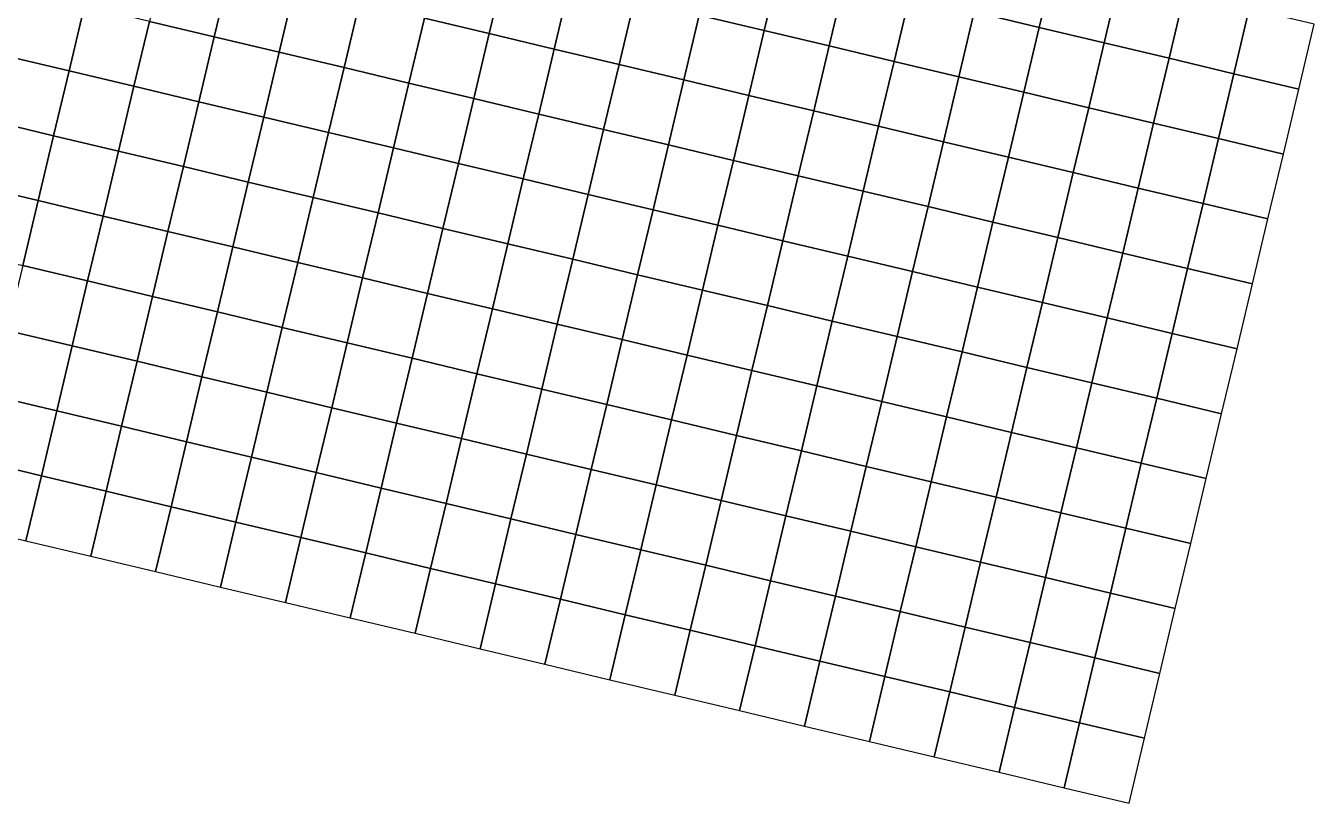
# Model space of a CAD drawing. Header units: metres. Extents: x 0.3 to 9.7, y -5.33 to 3.34.
# Drawn here: x 6.428 to 8.36, y -5.326 to -4.161 of the extents above; entities that cross this region are included whole.
import ezdxf

# ---------------------------------------------------------------- set-up
doc = ezdxf.new("R2010")
doc.units = ezdxf.units.M

msp = doc.modelspace()

# ---------------------------------------------------------------- linework, layer by layer
at = {"layer": 'C2_v2'}
for points in [[(7.0487, -4.0521, -2.9721), (7.0256, -4.1494, -2.9627), (7.1228, -4.1725, -3.006), (7.146, -4.0752, -3.0173)], [(7.461, -4.0474, -3.1609), (7.4378, -4.1447, -3.1714), (7.5351, -4.1678, -3.2161), (7.5583, -4.0705, -3.2017)], [(7.8733, -4.0427, -3.2371), (7.8501, -4.14, -3.271), (7.9474, -4.1631, -3.2975), (7.9706, -4.0658, -3.2642)], [(6.6364, -4.0568, -2.8697), (6.6133, -4.1541, -2.8836), (6.7106, -4.1772, -2.8842), (6.7337, -4.0799, -2.8752)], [(7.146, -4.0752, -3.0173), (7.1228, -4.1725, -3.006), (7.2201, -4.1957, -3.0661), (7.2433, -4.0984, -3.0778)], [(7.5583, -4.0705, -3.2017), (7.5351, -4.1678, -3.2161), (7.6324, -4.191, -3.2457), (7.6556, -4.0937, -3.2307)], [(7.9706, -4.0658, -3.2642), (7.9474, -4.1631, -3.2975), (8.0447, -4.1863, -3.3385), (8.0678, -4.089, -3.3147)], [(6.7337, -4.0799, -2.8752), (6.7106, -4.1772, -2.8842), (6.8078, -4.2004, -2.8924), (6.831, -4.1031, -2.8897)], [(7.6556, -4.0937, -3.2307), (7.6324, -4.191, -3.2457), (7.7297, -4.2141, -3.2619), (7.7528, -4.1168, -3.2456)], [(8.0678, -4.089, -3.3147), (8.0447, -4.1863, -3.3385), (8.142, -4.2094, -3.3839), (8.1651, -4.1121, -3.3577)], [(6.4187, -4.1078, -2.9224), (6.3956, -4.2051, -2.927), (6.4928, -4.2282, -2.8948), (6.516, -4.1309, -2.8948)], [(6.831, -4.1031, -2.8897), (6.8078, -4.2004, -2.8924), (6.9051, -4.2235, -2.9115), (6.9283, -4.1262, -2.9159)], [(7.2433, -4.0984, -3.0778), (7.2201, -4.1957, -3.0661), (7.3174, -4.2188, -3.1155), (7.3406, -4.1215, -3.1279)], [(8.1651, -4.1121, -3.3577), (8.142, -4.2094, -3.3839), (8.2393, -4.2326, -3.4191), (8.2624, -4.1353, -3.3898)], [(6.516, -4.1309, -2.8948), (6.4928, -4.2282, -2.8948), (6.5901, -4.2514, -2.8789), (6.6133, -4.1541, -2.8836)], [(6.9283, -4.1262, -2.9159), (6.9051, -4.2235, -2.9115), (7.0024, -4.2467, -2.9572), (7.0256, -4.1494, -2.9627)], [(7.3406, -4.1215, -3.1279), (7.3174, -4.2188, -3.1155), (7.4147, -4.242, -3.1599), (7.4378, -4.1447, -3.1714)], [(7.7528, -4.1168, -3.2456), (7.7297, -4.2141, -3.2619), (7.827, -4.2373, -3.2851), (7.8501, -4.14, -3.271)], [(7.0256, -4.1494, -2.9627), (7.0024, -4.2467, -2.9572), (7.0997, -4.2698, -2.9914), (7.1228, -4.1725, -3.006)], [(7.4378, -4.1447, -3.1714), (7.4147, -4.242, -3.1599), (7.512, -4.2651, -3.2089), (7.5351, -4.1678, -3.2161)], [(7.8501, -4.14, -3.271), (7.827, -4.2373, -3.2851), (7.9243, -4.2604, -3.3108), (7.9474, -4.1631, -3.2975)], [(8.2624, -4.1353, -3.3898), (8.2393, -4.2326, -3.4191), (8.3366, -4.2557, -3.454), (8.3597, -4.1584, -3.422)], [(6.6133, -4.1541, -2.8836), (6.5901, -4.2514, -2.8789), (6.6874, -4.2745, -2.876), (6.7106, -4.1772, -2.8842)], [(7.1228, -4.1725, -3.006), (7.0997, -4.2698, -2.9914), (7.197, -4.293, -3.0422), (7.2201, -4.1957, -3.0661)], [(7.5351, -4.1678, -3.2161), (7.512, -4.2651, -3.2089), (7.6093, -4.2883, -3.2377), (7.6324, -4.191, -3.2457)], [(7.9474, -4.1631, -3.2975), (7.9243, -4.2604, -3.3108), (8.0216, -4.2836, -3.3507), (8.0447, -4.1863, -3.3385)], [(6.7106, -4.1772, -2.8842), (6.6874, -4.2745, -2.876), (6.7847, -4.2977, -2.8807), (6.8078, -4.2004, -2.8924)], [(7.6324, -4.191, -3.2457), (7.6093, -4.2883, -3.2377), (7.7066, -4.3114, -3.2486), (7.7297, -4.2141, -3.2619)], [(8.0447, -4.1863, -3.3385), (8.0216, -4.2836, -3.3507), (8.1188, -4.3067, -3.3997), (8.142, -4.2094, -3.3839)], [(6.3956, -4.2051, -2.927), (6.3724, -4.3024, -2.9241), (6.4697, -4.3255, -2.888), (6.4928, -4.2282, -2.8948)], [(6.8078, -4.2004, -2.8924), (6.7847, -4.2977, -2.8807), (6.882, -4.3208, -2.8968), (6.9051, -4.2235, -2.9115)], [(7.2201, -4.1957, -3.0661), (7.197, -4.293, -3.0422), (7.2943, -4.3161, -3.0849), (7.3174, -4.2188, -3.1155)], [(8.142, -4.2094, -3.3839), (8.1188, -4.3067, -3.3997), (8.2161, -4.3298, -3.4345), (8.2393, -4.2326, -3.4191)], [(6.4928, -4.2282, -2.8948), (6.4697, -4.3255, -2.888), (6.567, -4.3486, -2.8667), (6.5901, -4.2514, -2.8789)], [(6.9051, -4.2235, -2.9115), (6.882, -4.3208, -2.8968), (6.9793, -4.3439, -2.9429), (7.0024, -4.2467, -2.9572)], [(7.3174, -4.2188, -3.1155), (7.2943, -4.3161, -3.0849), (7.3916, -4.3392, -3.1247), (7.4147, -4.242, -3.1599)], [(7.7297, -4.2141, -3.2619), (7.7066, -4.3114, -3.2486), (7.8038, -4.3345, -3.2703), (7.827, -4.2373, -3.2851)], [(7.0024, -4.2467, -2.9572), (6.9793, -4.3439, -2.9429), (7.0766, -4.3671, -2.9751), (7.0997, -4.2698, -2.9914)], [(7.4147, -4.242, -3.1599), (7.3916, -4.3392, -3.1247), (7.4888, -4.3624, -3.1794), (7.512, -4.2651, -3.2089)], [(7.827, -4.2373, -3.2851), (7.8038, -4.3345, -3.2703), (7.9011, -4.3577, -3.2934), (7.9243, -4.2604, -3.3108)], [(8.2393, -4.2326, -3.4191), (8.2161, -4.3298, -3.4345), (8.3134, -4.353, -3.4701), (8.3366, -4.2557, -3.454)], [(6.5901, -4.2514, -2.8789), (6.567, -4.3486, -2.8667), (6.6643, -4.3718, -2.8598), (6.6874, -4.2745, -2.876)], [(7.512, -4.2651, -3.2089), (7.4888, -4.3624, -3.1794), (7.5861, -4.3855, -3.2057), (7.6093, -4.2883, -3.2377)], [(7.9243, -4.2604, -3.3108), (7.9011, -4.3577, -3.2934), (7.9984, -4.3808, -3.3371), (8.0216, -4.2836, -3.3507)], [(6.6874, -4.2745, -2.876), (6.6643, -4.3718, -2.8598), (6.7616, -4.3949, -2.8638), (6.7847, -4.2977, -2.8807)], [(7.0997, -4.2698, -2.9914), (7.0766, -4.3671, -2.9751), (7.1738, -4.3902, -3.0252), (7.197, -4.293, -3.0422)], [(7.6093, -4.2883, -3.2377), (7.5861, -4.3855, -3.2057), (7.6834, -4.4087, -3.2074), (7.7066, -4.3114, -3.2486)], [(8.0216, -4.2836, -3.3507), (7.9984, -4.3808, -3.3371), (8.0957, -4.404, -3.3928), (8.1188, -4.3067, -3.3997)], [(6.3724, -4.3024, -2.9241), (6.3493, -4.3996, -2.9249), (6.4466, -4.4228, -2.8886), (6.4697, -4.3255, -2.888)], [(6.7847, -4.2977, -2.8807), (6.7616, -4.3949, -2.8638), (6.8588, -4.4181, -2.881), (6.882, -4.3208, -2.8968)], [(7.197, -4.293, -3.0422), (7.1738, -4.3902, -3.0252), (7.2711, -4.4134, -3.0675), (7.2943, -4.3161, -3.0849)], [(8.1188, -4.3067, -3.3997), (8.0957, -4.404, -3.3928), (8.193, -4.4271, -3.4244), (8.2161, -4.3298, -3.4345)], [(6.4697, -4.3255, -2.888), (6.4466, -4.4228, -2.8886), (6.5438, -4.4459, -2.8655), (6.567, -4.3486, -2.8667)], [(6.882, -4.3208, -2.8968), (6.8588, -4.4181, -2.881), (6.9561, -4.4412, -2.9276), (6.9793, -4.3439, -2.9429)], [(7.2943, -4.3161, -3.0849), (7.2711, -4.4134, -3.0675), (7.3684, -4.4365, -3.109), (7.3916, -4.3392, -3.1247)], [(7.7066, -4.3114, -3.2486), (7.6834, -4.4087, -3.2074), (7.7807, -4.4318, -3.2267), (7.8038, -4.3345, -3.2703)], [(6.9793, -4.3439, -2.9429), (6.9561, -4.4412, -2.9276), (7.0534, -4.4644, -2.9628), (7.0766, -4.3671, -2.9751)], [(7.3916, -4.3392, -3.1247), (7.3684, -4.4365, -3.109), (7.4657, -4.4597, -3.1687), (7.4888, -4.3624, -3.1794)], [(7.8038, -4.3345, -3.2703), (7.7807, -4.4318, -3.2267), (7.878, -4.455, -3.2455), (7.9011, -4.3577, -3.2934)], [(8.2161, -4.3298, -3.4345), (8.193, -4.4271, -3.4244), (8.2903, -4.4503, -3.4672), (8.3134, -4.353, -3.4701)], [(6.567, -4.3486, -2.8667), (6.5438, -4.4459, -2.8655), (6.6411, -4.4691, -2.8566), (6.6643, -4.3718, -2.8598)], [(7.4888, -4.3624, -3.1794), (7.4657, -4.4597, -3.1687), (7.563, -4.4828, -3.194), (7.5861, -4.3855, -3.2057)], [(7.9011, -4.3577, -3.2934), (7.878, -4.455, -3.2455), (7.9753, -4.4781, -3.2975), (7.9984, -4.3808, -3.3371)], [(6.6643, -4.3718, -2.8598), (6.6411, -4.4691, -2.8566), (6.7384, -4.4922, -2.8592), (6.7616, -4.3949, -2.8638)], [(7.0766, -4.3671, -2.9751), (7.0534, -4.4644, -2.9628), (7.1507, -4.4875, -3.0128), (7.1738, -4.3902, -3.0252)], [(7.9984, -4.3808, -3.3371), (7.9753, -4.4781, -3.2975), (8.0725, -4.5013, -3.3607), (8.0957, -4.404, -3.3928)], [(6.3493, -4.3996, -2.9249), (6.3261, -4.4969, -2.9273), (6.4234, -4.5201, -2.8963), (6.4466, -4.4228, -2.8886)], [(6.7616, -4.3949, -2.8638), (6.7384, -4.4922, -2.8592), (6.8357, -4.5154, -2.8746), (6.8588, -4.4181, -2.881)], [(7.1738, -4.3902, -3.0252), (7.1507, -4.4875, -3.0128), (7.248, -4.5107, -3.0576), (7.2711, -4.4134, -3.0675)], [(7.5861, -4.3855, -3.2057), (7.563, -4.4828, -3.194), (7.6603, -4.506, -3.1892), (7.6834, -4.4087, -3.2074)], [(8.0957, -4.404, -3.3928), (8.0725, -4.5013, -3.3607), (8.1698, -4.5244, -3.3934), (8.193, -4.4271, -3.4244)], [(6.4466, -4.4228, -2.8886), (6.4234, -4.5201, -2.8963), (6.5207, -4.5432, -2.8748), (6.5438, -4.4459, -2.8655)], [(6.8588, -4.4181, -2.881), (6.8357, -4.5154, -2.8746), (6.933, -4.5385, -2.9191), (6.9561, -4.4412, -2.9276)], [(7.2711, -4.4134, -3.0675), (7.248, -4.5107, -3.0576), (7.3453, -4.5338, -3.1024), (7.3684, -4.4365, -3.109)], [(7.6834, -4.4087, -3.2074), (7.6603, -4.506, -3.1892), (7.7575, -4.5291, -3.2056), (7.7807, -4.4318, -3.2267)], [(6.9561, -4.4412, -2.9276), (6.933, -4.5385, -2.9191), (7.0303, -4.5617, -2.9545), (7.0534, -4.4644, -2.9628)], [(7.3684, -4.4365, -3.109), (7.3453, -4.5338, -3.1024), (7.4425, -4.557, -3.1646), (7.4657, -4.4597, -3.1687)], [(7.7807, -4.4318, -3.2267), (7.7575, -4.5291, -3.2056), (7.8548, -4.5523, -3.2249), (7.878, -4.455, -3.2455)], [(8.193, -4.4271, -3.4244), (8.1698, -4.5244, -3.3934), (8.2671, -4.5476, -3.4466), (8.2903, -4.4503, -3.4672)], [(6.5438, -4.4459, -2.8655), (6.5207, -4.5432, -2.8748), (6.618, -4.5664, -2.8661), (6.6411, -4.4691, -2.8566)], [(7.4657, -4.4597, -3.1687), (7.4425, -4.557, -3.1646), (7.5398, -4.5801, -3.188), (7.563, -4.4828, -3.194)], [(7.878, -4.455, -3.2455), (7.8548, -4.5523, -3.2249), (7.9521, -4.5754, -3.2806), (7.9753, -4.4781, -3.2975)], [(6.6411, -4.4691, -2.8566), (6.618, -4.5664, -2.8661), (6.7153, -4.5895, -2.8679), (6.7384, -4.4922, -2.8592)], [(7.0534, -4.4644, -2.9628), (7.0303, -4.5617, -2.9545), (7.1276, -4.5848, -3.0009), (7.1507, -4.4875, -3.0128)], [(7.9753, -4.4781, -3.2975), (7.9521, -4.5754, -3.2806), (8.0494, -4.5985, -3.344), (8.0725, -4.5013, -3.3607)], [(6.7384, -4.4922, -2.8592), (6.7153, -4.5895, -2.8679), (6.8126, -4.6127, -2.8794), (6.8357, -4.5154, -2.8746)], [(7.1507, -4.4875, -3.0128), (7.1276, -4.5848, -3.0009), (7.2248, -4.608, -3.0434), (7.248, -4.5107, -3.0576)], [(7.563, -4.4828, -3.194), (7.5398, -4.5801, -3.188), (7.6371, -4.6033, -3.1787), (7.6603, -4.506, -3.1892)], [(6.4234, -4.5201, -2.8963), (6.4003, -4.6174, -2.9049), (6.4976, -4.6405, -2.8893), (6.5207, -4.5432, -2.8748)], [(6.8357, -4.5154, -2.8746), (6.8126, -4.6127, -2.8794), (6.9098, -4.6358, -2.9199), (6.933, -4.5385, -2.9191)], [(7.248, -4.5107, -3.0576), (7.2248, -4.608, -3.0434), (7.3221, -4.6311, -3.0878), (7.3453, -4.5338, -3.1024)], [(7.6603, -4.506, -3.1892), (7.6371, -4.6033, -3.1787), (7.7344, -4.6264, -3.1911), (7.7575, -4.5291, -3.2056)], [(8.0725, -4.5013, -3.3607), (8.0494, -4.5985, -3.344), (8.1467, -4.6217, -3.3763), (8.1698, -4.5244, -3.3934)], [(6.933, -4.5385, -2.9191), (6.9098, -4.6358, -2.9199), (7.0071, -4.6589, -2.951), (7.0303, -4.5617, -2.9545)], [(7.3453, -4.5338, -3.1024), (7.3221, -4.6311, -3.0878), (7.4194, -4.6542, -3.1489), (7.4425, -4.557, -3.1646)], [(7.7575, -4.5291, -3.2056), (7.7344, -4.6264, -3.1911), (7.8317, -4.6495, -3.2126), (7.8548, -4.5523, -3.2249)], [(8.1698, -4.5244, -3.3934), (8.1467, -4.6217, -3.3763), (8.244, -4.6448, -3.4353), (8.2671, -4.5476, -3.4466)], [(6.5207, -4.5432, -2.8748), (6.4976, -4.6405, -2.8893), (6.5948, -4.6636, -2.8839), (6.618, -4.5664, -2.8661)], [(7.4425, -4.557, -3.1646), (7.4194, -4.6542, -3.1489), (7.5167, -4.6774, -3.1703), (7.5398, -4.5801, -3.188)], [(7.8548, -4.5523, -3.2249), (7.8317, -4.6495, -3.2126), (7.929, -4.6727, -3.2692), (7.9521, -4.5754, -3.2806)], [(6.618, -4.5664, -2.8661), (6.5948, -4.6636, -2.8839), (6.6921, -4.6868, -2.886), (6.7153, -4.5895, -2.8679)], [(7.0303, -4.5617, -2.9545), (7.0071, -4.6589, -2.951), (7.1044, -4.6821, -2.9892), (7.1276, -4.5848, -3.0009)], [(7.9521, -4.5754, -3.2806), (7.929, -4.6727, -3.2692), (8.0263, -4.6958, -3.3302), (8.0494, -4.5985, -3.344)], [(6.7153, -4.5895, -2.8679), (6.6921, -4.6868, -2.886), (6.7894, -4.7099, -2.8943), (6.8126, -4.6127, -2.8794)], [(7.1276, -4.5848, -3.0009), (7.1044, -4.6821, -2.9892), (7.2017, -4.7052, -3.0262), (7.2248, -4.608, -3.0434)], [(7.5398, -4.5801, -3.188), (7.5167, -4.6774, -3.1703), (7.614, -4.7005, -3.1562), (7.6371, -4.6033, -3.1787)], [(6.8126, -4.6127, -2.8794), (6.7894, -4.7099, -2.8943), (6.8867, -4.7331, -2.9295), (6.9098, -4.6358, -2.9199)], [(7.2248, -4.608, -3.0434), (7.2017, -4.7052, -3.0262), (7.299, -4.7284, -3.0657), (7.3221, -4.6311, -3.0878)], [(7.6371, -4.6033, -3.1787), (7.614, -4.7005, -3.1562), (7.7113, -4.7237, -3.1637), (7.7344, -4.6264, -3.1911)], [(8.0494, -4.5985, -3.344), (8.0263, -4.6958, -3.3302), (8.1235, -4.719, -3.3597), (8.1467, -4.6217, -3.3763)], [(6.4003, -4.6174, -2.9049), (6.3771, -4.7146, -2.906), (6.4744, -4.7378, -2.8962), (6.4976, -4.6405, -2.8893)], [(6.9098, -4.6358, -2.9199), (6.8867, -4.7331, -2.9295), (6.984, -4.7562, -2.9535), (7.0071, -4.6589, -2.951)], [(7.3221, -4.6311, -3.0878), (7.299, -4.7284, -3.0657), (7.3963, -4.7515, -3.1197), (7.4194, -4.6542, -3.1489)], [(7.7344, -4.6264, -3.1911), (7.7113, -4.7237, -3.1637), (7.8085, -4.7468, -3.1859), (7.8317, -4.6495, -3.2126)], [(8.1467, -4.6217, -3.3763), (8.1235, -4.719, -3.3597), (8.2208, -4.7421, -3.419), (8.244, -4.6448, -3.4353)], [(6.4976, -4.6405, -2.8893), (6.4744, -4.7378, -2.8962), (6.5717, -4.7609, -2.8949), (6.5948, -4.6636, -2.8839)], [(7.4194, -4.6542, -3.1489), (7.3963, -4.7515, -3.1197), (7.4935, -4.7747, -3.137), (7.5167, -4.6774, -3.1703)], [(7.8317, -4.6495, -3.2126), (7.8085, -4.7468, -3.1859), (7.9058, -4.77, -3.2437), (7.929, -4.6727, -3.2692)], [(6.5948, -4.6636, -2.8839), (6.5717, -4.7609, -2.8949), (6.669, -4.7841, -2.8996), (6.6921, -4.6868, -2.886)], [(7.0071, -4.6589, -2.951), (6.984, -4.7562, -2.9535), (7.0813, -4.7794, -2.9822), (7.1044, -4.6821, -2.9892)], [(7.929, -4.6727, -3.2692), (7.9058, -4.77, -3.2437), (8.0031, -4.7931, -3.3038), (8.0263, -4.6958, -3.3302)], [(6.6921, -4.6868, -2.886), (6.669, -4.7841, -2.8996), (6.7663, -4.8072, -2.9085), (6.7894, -4.7099, -2.8943)], [(7.1044, -4.6821, -2.9892), (7.0813, -4.7794, -2.9822), (7.1785, -4.8025, -3.0092), (7.2017, -4.7052, -3.0262)], [(7.5167, -4.6774, -3.1703), (7.4935, -4.7747, -3.137), (7.5908, -4.7978, -3.1173), (7.614, -4.7005, -3.1562)], [(6.7894, -4.7099, -2.8943), (6.7663, -4.8072, -2.9085), (6.8635, -4.8304, -2.9409), (6.8867, -4.7331, -2.9295)], [(7.2017, -4.7052, -3.0262), (7.1785, -4.8025, -3.0092), (7.2758, -4.8257, -3.0393), (7.299, -4.7284, -3.0657)], [(7.614, -4.7005, -3.1562), (7.5908, -4.7978, -3.1173), (7.6881, -4.821, -3.1193), (7.7113, -4.7237, -3.1637)], [(8.0263, -4.6958, -3.3302), (8.0031, -4.7931, -3.3038), (8.1004, -4.8163, -3.3328), (8.1235, -4.719, -3.3597)], [(6.3771, -4.7146, -2.906), (6.354, -4.8119, -2.8926), (6.4513, -4.8351, -2.8869), (6.4744, -4.7378, -2.8962)], [(7.299, -4.7284, -3.0657), (7.2758, -4.8257, -3.0393), (7.3731, -4.8488, -3.083), (7.3963, -4.7515, -3.1197)], [(7.7113, -4.7237, -3.1637), (7.6881, -4.821, -3.1193), (7.7854, -4.8441, -3.1439), (7.8085, -4.7468, -3.1859)], [(8.1235, -4.719, -3.3597), (8.1004, -4.8163, -3.3328), (8.1977, -4.8394, -3.3934), (8.2208, -4.7421, -3.419)], [(6.4744, -4.7378, -2.8962), (6.4513, -4.8351, -2.8869), (6.5485, -4.8582, -2.8908), (6.5717, -4.7609, -2.8949)], [(6.8867, -4.7331, -2.9295), (6.8635, -4.8304, -2.9409), (6.9608, -4.8535, -2.9618), (6.984, -4.7562, -2.9535)], [(7.3963, -4.7515, -3.1197), (7.3731, -4.8488, -3.083), (7.4704, -4.872, -3.0939), (7.4935, -4.7747, -3.137)], [(7.8085, -4.7468, -3.1859), (7.7854, -4.8441, -3.1439), (7.8827, -4.8673, -3.2039), (7.9058, -4.77, -3.2437)], [(6.5717, -4.7609, -2.8949), (6.5485, -4.8582, -2.8908), (6.6458, -4.8814, -2.9016), (6.669, -4.7841, -2.8996)], [(6.984, -4.7562, -2.9535), (6.9608, -4.8535, -2.9618), (7.0581, -4.8767, -2.9843), (7.0813, -4.7794, -2.9822)], [(7.9058, -4.77, -3.2437), (7.8827, -4.8673, -3.2039), (7.98, -4.8904, -3.266), (8.0031, -4.7931, -3.3038)], [(6.669, -4.7841, -2.8996), (6.6458, -4.8814, -2.9016), (6.7431, -4.9045, -2.9151), (6.7663, -4.8072, -2.9085)], [(7.0813, -4.7794, -2.9822), (7.0581, -4.8767, -2.9843), (7.1554, -4.8998, -3.0049), (7.1785, -4.8025, -3.0092)], [(7.4935, -4.7747, -3.137), (7.4704, -4.872, -3.0939), (7.5677, -4.8951, -3.0694), (7.5908, -4.7978, -3.1173)], [(6.7663, -4.8072, -2.9085), (6.7431, -4.9045, -2.9151), (6.8404, -4.9277, -2.947), (6.8635, -4.8304, -2.9409)], [(7.1785, -4.8025, -3.0092), (7.1554, -4.8998, -3.0049), (7.2527, -4.923, -3.0272), (7.2758, -4.8257, -3.0393)], [(7.5908, -4.7978, -3.1173), (7.5677, -4.8951, -3.0694), (7.665, -4.9183, -3.0679), (7.6881, -4.821, -3.1193)], [(8.0031, -4.7931, -3.3038), (7.98, -4.8904, -3.266), (8.0773, -4.9135, -3.2984), (8.1004, -4.8163, -3.3328)], [(6.354, -4.8119, -2.8926), (6.3308, -4.9092, -2.8937), (6.4281, -4.9324, -2.8949), (6.4513, -4.8351, -2.8869)], [(7.2758, -4.8257, -3.0393), (7.2527, -4.923, -3.0272), (7.35, -4.9461, -3.0606), (7.3731, -4.8488, -3.083)], [(7.6881, -4.821, -3.1193), (7.665, -4.9183, -3.0679), (7.7623, -4.9414, -3.0881), (7.7854, -4.8441, -3.1439)], [(8.1004, -4.8163, -3.3328), (8.0773, -4.9135, -3.2984), (8.1745, -4.9367, -3.3627), (8.1977, -4.8394, -3.3934)], [(6.4513, -4.8351, -2.8869), (6.4281, -4.9324, -2.8949), (6.5254, -4.9555, -2.9033), (6.5485, -4.8582, -2.8908)], [(6.8635, -4.8304, -2.9409), (6.8404, -4.9277, -2.947), (6.9377, -4.9508, -2.9722), (6.9608, -4.8535, -2.9618)], [(7.7854, -4.8441, -3.1439), (7.7623, -4.9414, -3.0881), (7.8595, -4.9645, -3.1546), (7.8827, -4.8673, -3.2039)], [(6.5485, -4.8582, -2.8908), (6.5254, -4.9555, -2.9033), (6.6227, -4.9786, -2.9176), (6.6458, -4.8814, -2.9016)], [(6.9608, -4.8535, -2.9618), (6.9377, -4.9508, -2.9722), (7.035, -4.9739, -2.9967), (7.0581, -4.8767, -2.9843)], [(7.3731, -4.8488, -3.083), (7.35, -4.9461, -3.0606), (7.4473, -4.9692, -3.0678), (7.4704, -4.872, -3.0939)], [(7.8827, -4.8673, -3.2039), (7.8595, -4.9645, -3.1546), (7.9568, -4.9877, -3.2238), (7.98, -4.8904, -3.266)], [(6.6458, -4.8814, -2.9016), (6.6227, -4.9786, -2.9176), (6.72, -5.0018, -2.9325), (6.7431, -4.9045, -2.9151)], [(7.0581, -4.8767, -2.9843), (7.035, -4.9739, -2.9967), (7.1323, -4.9971, -3.0166), (7.1554, -4.8998, -3.0049)], [(7.4704, -4.872, -3.0939), (7.4473, -4.9692, -3.0678), (7.5445, -4.9924, -3.0421), (7.5677, -4.8951, -3.0694)], [(6.7431, -4.9045, -2.9151), (6.72, -5.0018, -2.9325), (6.8173, -5.0249, -2.962), (6.8404, -4.9277, -2.947)], [(7.1554, -4.8998, -3.0049), (7.1323, -4.9971, -3.0166), (7.2295, -5.0202, -3.0362), (7.2527, -4.923, -3.0272)], [(7.5677, -4.8951, -3.0694), (7.5445, -4.9924, -3.0421), (7.6418, -5.0155, -3.0391), (7.665, -4.9183, -3.0679)], [(7.98, -4.8904, -3.266), (7.9568, -4.9877, -3.2238), (8.0541, -5.0108, -3.2664), (8.0773, -4.9135, -3.2984)], [(7.2527, -4.923, -3.0272), (7.2295, -5.0202, -3.0362), (7.3268, -5.0434, -3.0574), (7.35, -4.9461, -3.0606)], [(7.665, -4.9183, -3.0679), (7.6418, -5.0155, -3.0391), (7.7391, -5.0387, -3.058), (7.7623, -4.9414, -3.0881)], [(8.0773, -4.9135, -3.2984), (8.0541, -5.0108, -3.2664), (8.1514, -5.034, -3.3295), (8.1745, -4.9367, -3.3627)], [(6.8404, -4.9277, -2.947), (6.8173, -5.0249, -2.962), (6.9145, -5.0481, -2.9843), (6.9377, -4.9508, -2.9722)], [(7.7623, -4.9414, -3.0881), (7.7391, -5.0387, -3.058), (7.8364, -5.0618, -3.1354), (7.8595, -4.9645, -3.1546)], [(6.9377, -4.9508, -2.9722), (6.9145, -5.0481, -2.9843), (7.0118, -5.0712, -3.0029), (7.035, -4.9739, -2.9967)], [(7.35, -4.9461, -3.0606), (7.3268, -5.0434, -3.0574), (7.4241, -5.0665, -3.0628), (7.4473, -4.9692, -3.0678)], [(7.8595, -4.9645, -3.1546), (7.8364, -5.0618, -3.1354), (7.9337, -5.085, -3.2017), (7.9568, -4.9877, -3.2238)], [(7.035, -4.9739, -2.9967), (7.0118, -5.0712, -3.0029), (7.1091, -5.0944, -3.0172), (7.1323, -4.9971, -3.0166)], [(7.4473, -4.9692, -3.0678), (7.4241, -5.0665, -3.0628), (7.5214, -5.0897, -3.0413), (7.5445, -4.9924, -3.0421)], [(7.1323, -4.9971, -3.0166), (7.1091, -5.0944, -3.0172), (7.2064, -5.1175, -3.0287), (7.2295, -5.0202, -3.0362)], [(7.5445, -4.9924, -3.0421), (7.5214, -5.0897, -3.0413), (7.6187, -5.1128, -3.0404), (7.6418, -5.0155, -3.0391)], [(7.9568, -4.9877, -3.2238), (7.9337, -5.085, -3.2017), (8.031, -5.1081, -3.2512), (8.0541, -5.0108, -3.2664)], [(7.2295, -5.0202, -3.0362), (7.2064, -5.1175, -3.0287), (7.3037, -5.1407, -3.0386), (7.3268, -5.0434, -3.0574)], [(7.6418, -5.0155, -3.0391), (7.6187, -5.1128, -3.0404), (7.716, -5.136, -3.0659), (7.7391, -5.0387, -3.058)], [(8.0541, -5.0108, -3.2664), (8.031, -5.1081, -3.2512), (8.1282, -5.1313, -3.3143), (8.1514, -5.034, -3.3295)], [(7.7391, -5.0387, -3.058), (7.716, -5.136, -3.0659), (7.8132, -5.1591, -3.1385), (7.8364, -5.0618, -3.1354)], [(7.3268, -5.0434, -3.0574), (7.3037, -5.1407, -3.0386), (7.401, -5.1638, -3.0412), (7.4241, -5.0665, -3.0628)], [(7.4241, -5.0665, -3.0628), (7.401, -5.1638, -3.0412), (7.4982, -5.187, -3.0259), (7.5214, -5.0897, -3.0413)], [(7.8364, -5.0618, -3.1354), (7.8132, -5.1591, -3.1385), (7.9105, -5.1823, -3.2035), (7.9337, -5.085, -3.2017)], [(7.5214, -5.0897, -3.0413), (7.4982, -5.187, -3.0259), (7.5955, -5.2101, -3.0301), (7.6187, -5.1128, -3.0404)], [(7.9337, -5.085, -3.2017), (7.9105, -5.1823, -3.2035), (8.0078, -5.2054, -3.2566), (8.031, -5.1081, -3.2512)], [(7.6187, -5.1128, -3.0404), (7.5955, -5.2101, -3.0301), (7.6928, -5.2332, -3.0507), (7.716, -5.136, -3.0659)], [(8.031, -5.1081, -3.2512), (8.0078, -5.2054, -3.2566), (8.1051, -5.2285, -3.3171), (8.1282, -5.1313, -3.3143)], [(7.716, -5.136, -3.0659), (7.6928, -5.2332, -3.0507), (7.7901, -5.2564, -3.1216), (7.8132, -5.1591, -3.1385)], [(7.8132, -5.1591, -3.1385), (7.7901, -5.2564, -3.1216), (7.8874, -5.2795, -3.1863), (7.9105, -5.1823, -3.2035)], [(7.9105, -5.1823, -3.2035), (7.8874, -5.2795, -3.1863), (7.9847, -5.3027, -3.2497), (8.0078, -5.2054, -3.2566)], [(8.0078, -5.2054, -3.2566), (7.9847, -5.3027, -3.2497), (8.082, -5.3258, -3.3115), (8.1051, -5.2285, -3.3171)]]:
    msp.add_3dface(points, dxfattribs=at)

doc.saveas('drawing.dxf')
